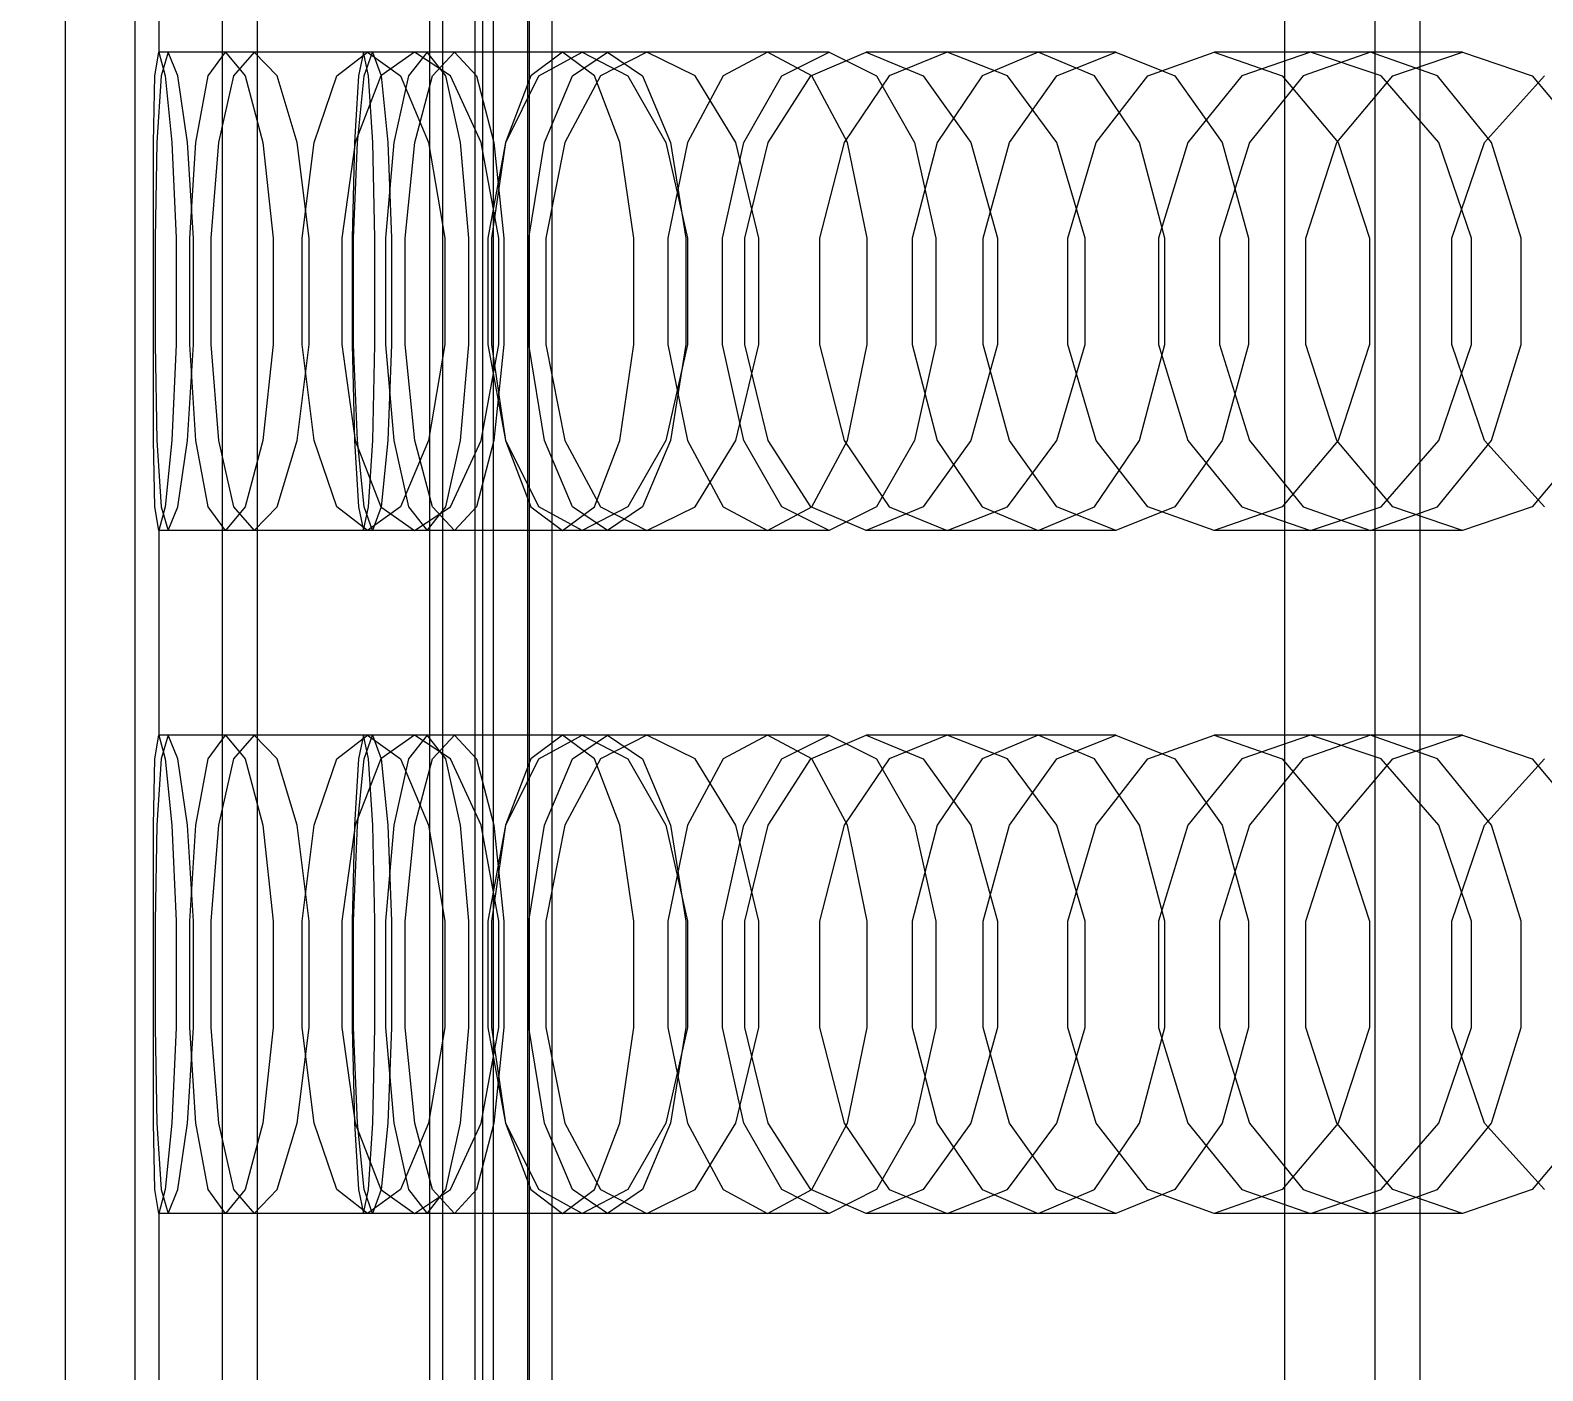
# Model space of a CAD drawing. Header units: millimetres. Extents: x -191664 to 191490, y -197311 to 10263.
# Drawn here: x 1171.9 to 1304.8, y -110214.8 to -110097.1 of the extents above; entities that cross this region are included whole.
import ezdxf

# ---------------------------------------------------------------- set-up
doc = ezdxf.new("R2010")
doc.units = ezdxf.units.MM
doc.layers.add('DET_briquetadora_superior', color=7, linetype='Continuous', lineweight=0)
doc.layers.add('R15_COTAS_TRANSPORTE_P', color=1, linetype='Continuous', lineweight=0)
doc.dimstyles.new('PLANTA_20', dxfattribs={"dimtxt": 50, "dimasz": 30, "dimexe": 30, "dimexo": 16, "dimgap": 20, "dimtad": 1, "dimtih": 1, "dimtoh": 1, "dimdec": 1, "dimzin": 0, "dimdsep": 46, "dimcen": 0.09, "dimadec": 0, "dimazin": 0, "dimtfac": 1, "dimtdec": 4, "dimtofl": 0, "dimtmove": 0, "dimatfit": 3, "dimfxl": 1, "dimtolj": 1, "dimtzin": 0, "dimarcsym": 0})

# ---------------------------------------------------------------- blocks, each defined once
blk = doc.blocks.new('*D131')
at = {"layer": 'Defpoints', "color": 0, "transparency": 16777216}
for p in [(1100, -183968.15), (1139.8, -184162.66), (1104.62, -184212), (1304.62, -184212), (1304.62, -184212)]:
    blk.add_point(p, dxfattribs=at)
at = {"layer": 'R15_COTAS_TRANSPORTE_P', "color": 0, "lineweight": -2, "transparency": 16777216}
blk.add_arc((1304.62, -184212), 172.05, 140.0034, 169.9966, dxfattribs=at)
at = {"layer": 'R15_COTAS_TRANSPORTE_P', "color": 0, "transparency": 16777216}
for points in [[(1169.28, -184097.88), (1176.35, -184104.95), (1194.03, -184080.2)], [(1140.17, -184182.55), (1130.2, -184181.68), (1132.57, -184212)]]:
    blk.add_solid(points, dxfattribs=at)
blk = doc.blocks.new('*D133')
at = {"layer": 'Defpoints', "color": 0, "transparency": 16777216}
for p in [(439.69, -194147.98), (217.89, -194406.09), (-500, -194490), (-500, -194490), (500, -194490)]:
    blk.add_point(p, dxfattribs=at)
at = {"layer": 'R15_COTAS_TRANSPORTE_P', "color": 0, "lineweight": -2, "transparency": 16777216}
blk.add_arc((-500, -194490), 722.77, 2.37834, 17.62166, dxfattribs=at)
at = {"layer": 'R15_COTAS_TRANSPORTE_P', "color": 0, "transparency": 16777216}
for points in [[(184.12, -194272.81), (193.59, -194269.58), (179.18, -194242.8)], [(227.15, -194459.9), (217.15, -194460.11), (222.77, -194490)]]:
    blk.add_solid(points, dxfattribs=at)

msp = doc.modelspace()

# ---------------------------------------------------------------- linework, layer by layer
at = {"layer": 'DET_briquetadora_superior', "color": 254, "true_color": 0xd5dbd6}
for p, q in [((1175, -110030), (1175, -110390)), ((1181.13, -110030), (1181.13, -110390)), ((1211.64, -110030), (1211.64, -110390)), ((1217.77, -110390), (1217.77, -110030))]:
    msp.add_line(p, q, dxfattribs=at)
at = {"layer": 'DET_briquetadora_superior', "color": 250, "true_color": 0x30373b}
for p, q in [((1188.79, -110030), (1188.79, -110390)), ((1208.13, -110030), (1208.13, -110390)), ((1215.79, -110390), (1215.79, -110030))]:
    msp.add_line(p, q, dxfattribs=at)
at = {"layer": 'DET_briquetadora_superior', "color": 252, "true_color": 0x77858c}
for p, q in [((1191.85, -110030), (1191.85, -110390)), ((1212.58, -110030), (1212.58, -110390)), ((1215.64, -110390), (1215.64, -110030))]:
    msp.add_line(p, q, dxfattribs=at)
at = {"layer": 'DET_briquetadora_superior', "color": 8, "true_color": 0x6f7d84}
for p, q in [((1207, -110030), (1207, -110390)), ((1211, -110390), (1211, -110030)), ((1290, -110030), (1290, -110390)), ((1294, -110390), (1294, -110030))]:
    msp.add_line(p, q, dxfattribs=at)
at = {"layer": 'DET_briquetadora_superior', "color": 9, "true_color": 0xb9c3c2}
for p, q in [((1282.1, -110390), (1282.1, -110030)), ((1183.22, -110081), (1183.22, -110099)), ((1182.88, -110101.08), (1183.22, -110099)), ((1201.2, -110099), (1183.22, -110099)), ((1183.22, -110099), (1183.78, -110101.08)), ((1184.06, -110099), (1183.42, -110101.08)), ((1202, -110099), (1184.06, -110099)), ((1184.91, -110101.08), (1184.06, -110099)), ((1187.56, -110101.08), (1189.09, -110099)), ((1206.8, -110099), (1189.09, -110099)), ((1189.09, -110099), (1190.82, -110101.08)), ((1191.59, -110099), (1189.77, -110101.08)), ((1209.18, -110099), (1191.59, -110099)), ((1193.62, -110101.08), (1191.59, -110099)), ((1198.87, -110101.08), (1201.55, -110099)), ((1201.2, -110099), (1200.75, -110101.08)), ((1201.65, -110101.08), (1201.2, -110099)), ((1201.26, -110101.08), (1202, -110099)), ((1218.69, -110099), (1201.55, -110099)), ((1201.55, -110099), (1204.44, -110101.08)), ((1202, -110099), (1202.75, -110101.08)), ((1205.68, -110099), (1202.71, -110101.08)), ((1206.8, -110099), (1205.16, -110101.08)), ((1222.63, -110099), (1205.68, -110099)), ((1208.85, -110101.08), (1205.68, -110099)), ((1208.43, -110101.08), (1206.8, -110099)), ((1207.26, -110101.08), (1209.18, -110099)), ((1209.18, -110099), (1211.11, -110101.08)), ((1218.69, -110099), (1215.9, -110101.08)), ((1216.61, -110101.08), (1220.41, -110099)), ((1221.48, -110101.08), (1218.69, -110099)), ((1219.56, -110101.08), (1222.63, -110099)), ((1236.68, -110099), (1220.41, -110099)), ((1220.41, -110099), (1224.4, -110101.08)), ((1226.09, -110099), (1222.02, -110101.08)), ((1222.63, -110099), (1225.7, -110101.08)), ((1242.1, -110099), (1226.09, -110099)), ((1230.34, -110101.08), (1226.09, -110099)), ((1236.68, -110099), (1232.79, -110101.08)), ((1240.58, -110101.08), (1236.68, -110099)), ((1237.94, -110101.08), (1242.1, -110099)), ((1240.49, -110101.08), (1245.33, -110099)), ((1242.1, -110099), (1246.26, -110101.08)), ((1260.46, -110099), (1245.33, -110099)), ((1245.33, -110099), (1250.36, -110101.08)), ((1252.47, -110099), (1247.37, -110101.08)), ((1267.27, -110099), (1252.47, -110099)), ((1257.74, -110101.08), (1252.47, -110099)), ((1260.46, -110099), (1255.52, -110101.08)), ((1265.4, -110101.08), (1260.46, -110099)), ((1262.08, -110101.08), (1267.27, -110099)), ((1267.27, -110099), (1272.45, -110101.08)), ((1270.08, -110101.08), (1275.9, -110099)), ((1289.62, -110099), (1275.9, -110099)), ((1275.9, -110099), (1281.87, -110101.08)), ((1284.36, -110099), (1278.32, -110101.08)), ((1289.62, -110099), (1283.73, -110101.08)), ((1297.7, -110099), (1284.36, -110099)), ((1290.56, -110101.08), (1284.36, -110099)), ((1295.52, -110101.08), (1289.62, -110099)), ((1291.58, -110101.08), (1297.7, -110099)), ((1297.7, -110099), (1303.82, -110101.08)), ((1182.76, -110106.91), (1182.88, -110101.08)), ((1183.42, -110101.08), (1183.06, -110106.91)), ((1183.78, -110101.08), (1184.37, -110106.91)), ((1185.75, -110106.91), (1184.91, -110101.08)), ((1186.49, -110106.91), (1187.56, -110101.08)), ((1189.77, -110101.08), (1188.46, -110106.91)), ((1190.82, -110101.08), (1192.36, -110106.91)), ((1195.39, -110106.91), (1193.62, -110101.08)), ((1196.86, -110106.91), (1198.87, -110101.08)), ((1200.75, -110101.08), (1200.4, -110106.91)), ((1202.71, -110101.08), (1200.47, -110106.91)), ((1200.66, -110106.91), (1201.26, -110101.08)), ((1202.01, -110106.91), (1201.65, -110101.08)), ((1202.75, -110101.08), (1203.34, -110106.91)), ((1205.16, -110101.08), (1203.86, -110106.91)), ((1204.44, -110101.08), (1206.9, -110106.91)), ((1205.72, -110106.91), (1207.26, -110101.08)), ((1209.73, -110106.91), (1208.43, -110101.08)), ((1211.53, -110106.91), (1208.85, -110101.08)), ((1211.11, -110101.08), (1212.65, -110106.91)), ((1215.9, -110101.08), (1213.67, -110106.91)), ((1213.7, -110106.91), (1216.61, -110101.08)), ((1217.1, -110106.91), (1219.56, -110101.08)), ((1222.02, -110101.08), (1218.89, -110106.91)), ((1223.71, -110106.91), (1221.48, -110101.08)), ((1224.4, -110101.08), (1227.74, -110106.91)), ((1225.7, -110101.08), (1228.16, -110106.91)), ((1232.79, -110101.08), (1229.66, -110106.91)), ((1233.89, -110106.91), (1230.34, -110101.08)), ((1234.6, -110106.91), (1237.94, -110101.08)), ((1236.73, -110106.91), (1240.49, -110101.08)), ((1243.7, -110106.91), (1240.58, -110101.08)), ((1247.37, -110101.08), (1243.4, -110106.91)), ((1246.26, -110101.08), (1249.6, -110106.91)), ((1250.36, -110101.08), (1254.52, -110106.91)), ((1255.52, -110101.08), (1251.57, -110106.91)), ((1262.09, -110106.91), (1257.74, -110101.08)), ((1257.92, -110106.91), (1262.08, -110101.08)), ((1269.36, -110106.91), (1265.4, -110101.08)), ((1265.54, -110106.91), (1270.08, -110101.08)), ((1272.45, -110101.08), (1276.61, -110106.91)), ((1278.32, -110101.08), (1273.59, -110106.91)), ((1283.73, -110101.08), (1279, -110106.91)), ((1281.87, -110101.08), (1286.78, -110106.91)), ((1286.67, -110106.91), (1291.58, -110101.08)), ((1295.64, -110106.91), (1290.56, -110101.08)), ((1300.25, -110106.91), (1295.52, -110101.08)), ((1299.65, -110106.91), (1304.9, -110101.08)), ((1303.82, -110101.08), (1308.73, -110106.91)), ((1182.75, -110115.33), (1182.76, -110106.91)), ((1183.06, -110106.91), (1182.92, -110115.33)), ((1184.37, -110106.91), (1184.76, -110115.33)), ((1186.27, -110115.33), (1185.75, -110106.91)), ((1185.95, -110115.33), (1186.49, -110106.91)), ((1188.46, -110106.91), (1187.79, -110115.33)), ((1192.36, -110106.91), (1193.28, -110115.33)), ((1196.44, -110115.33), (1195.39, -110106.91)), ((1195.8, -110115.33), (1196.86, -110106.91)), ((1200.47, -110106.91), (1199.29, -110115.33)), ((1200.4, -110106.91), (1200.2, -110115.33)), ((1200.33, -110115.33), (1200.66, -110106.91)), ((1202.21, -110115.33), (1202.01, -110106.91)), ((1203.86, -110106.91), (1203.13, -110115.33)), ((1203.34, -110106.91), (1203.67, -110115.33)), ((1204.86, -110115.33), (1205.72, -110106.91)), ((1206.9, -110106.91), (1208.33, -110115.33)), ((1210.46, -110115.33), (1209.73, -110106.91)), ((1213.08, -110115.33), (1211.53, -110106.91)), ((1212.14, -110115.33), (1213.7, -110106.91)), ((1213.67, -110106.91), (1212.43, -110115.33)), ((1212.65, -110106.91), (1213.51, -110115.33)), ((1215.73, -110115.33), (1217.1, -110106.91)), ((1218.89, -110106.91), (1217.21, -110115.33)), ((1224.95, -110115.33), (1223.71, -110106.91)), ((1227.74, -110106.91), (1229.65, -110115.33)), ((1229.66, -110106.91), (1227.93, -110115.33)), ((1228.16, -110106.91), (1229.52, -110115.33)), ((1232.74, -110115.33), (1234.6, -110106.91)), ((1235.92, -110115.33), (1233.89, -110106.91)), ((1234.69, -110115.33), (1236.73, -110106.91)), ((1243.4, -110106.91), (1241.25, -110115.33)), ((1245.44, -110115.33), (1243.7, -110106.91)), ((1251.57, -110106.91), (1249.37, -110115.33)), ((1249.6, -110106.91), (1251.45, -110115.33)), ((1254.52, -110106.91), (1256.88, -110115.33)), ((1255.61, -110115.33), (1257.92, -110106.91)), ((1264.56, -110115.33), (1262.09, -110106.91)), ((1263.06, -110115.33), (1265.54, -110106.91)), ((1271.56, -110115.33), (1269.36, -110106.91)), ((1273.59, -110106.91), (1271.01, -110115.33)), ((1279, -110106.91), (1276.38, -110115.33)), ((1276.61, -110106.91), (1278.92, -110115.33)), ((1283.95, -110115.33), (1286.67, -110106.91)), ((1286.78, -110106.91), (1289.55, -110115.33)), ((1298.51, -110115.33), (1295.64, -110106.91)), ((1296.77, -110115.33), (1299.65, -110106.91)), ((1302.87, -110115.33), (1300.25, -110106.91)), ((1182.75, -110124.67), (1182.75, -110115.33)), ((1182.92, -110115.33), (1182.92, -110124.67)), ((1184.76, -110115.33), (1184.76, -110124.67)), ((1185.95, -110124.67), (1185.95, -110115.33)), ((1186.27, -110124.67), (1186.27, -110115.33)), ((1187.79, -110115.33), (1187.79, -110124.67)), ((1193.28, -110115.33), (1193.28, -110124.67)), ((1195.8, -110124.67), (1195.8, -110115.33)), ((1196.44, -110124.67), (1196.44, -110115.33)), ((1199.29, -110115.33), (1199.29, -110124.67)), ((1200.2, -110115.33), (1200.2, -110124.67)), ((1200.33, -110124.67), (1200.33, -110115.33)), ((1202.21, -110124.67), (1202.21, -110115.33)), ((1203.13, -110115.33), (1203.13, -110124.67)), ((1203.67, -110115.33), (1203.67, -110124.67)), ((1204.86, -110124.67), (1204.86, -110115.33)), ((1208.33, -110115.33), (1208.33, -110124.67)), ((1210.46, -110124.67), (1210.46, -110115.33)), ((1212.14, -110124.67), (1212.14, -110115.33)), ((1212.43, -110115.33), (1212.43, -110124.67)), ((1213.08, -110124.67), (1213.08, -110115.33)), ((1213.51, -110115.33), (1213.51, -110124.67)), ((1215.73, -110124.67), (1215.73, -110115.33)), ((1217.21, -110115.33), (1217.21, -110124.67)), ((1224.95, -110124.67), (1224.95, -110115.33)), ((1227.93, -110115.33), (1227.93, -110124.67)), ((1229.52, -110115.33), (1229.52, -110124.67)), ((1229.65, -110115.33), (1229.65, -110124.67)), ((1232.74, -110124.67), (1232.74, -110115.33)), ((1234.69, -110124.67), (1234.69, -110115.33)), ((1235.92, -110124.67), (1235.92, -110115.33)), ((1241.25, -110115.33), (1241.25, -110124.67)), ((1245.44, -110124.67), (1245.44, -110115.33)), ((1249.37, -110115.33), (1249.37, -110124.67)), ((1251.45, -110115.33), (1251.45, -110124.67)), ((1255.61, -110124.67), (1255.61, -110115.33)), ((1256.88, -110115.33), (1256.88, -110124.67)), ((1263.06, -110124.67), (1263.06, -110115.33)), ((1264.56, -110124.67), (1264.56, -110115.33)), ((1271.01, -110115.33), (1271.01, -110124.67)), ((1271.56, -110124.67), (1271.56, -110115.33)), ((1276.38, -110115.33), (1276.38, -110124.67)), ((1278.92, -110115.33), (1278.92, -110124.67)), ((1283.95, -110124.67), (1283.95, -110115.33)), ((1289.55, -110115.33), (1289.55, -110124.67)), ((1296.77, -110124.67), (1296.77, -110115.33)), ((1298.51, -110124.67), (1298.51, -110115.33)), ((1302.87, -110124.67), (1302.87, -110115.33)), ((1182.76, -110133.09), (1182.75, -110124.67)), ((1182.92, -110124.67), (1183.06, -110133.09)), ((1184.76, -110124.67), (1184.37, -110133.09)), ((1185.75, -110133.09), (1186.27, -110124.67)), ((1186.49, -110133.09), (1185.95, -110124.67)), ((1187.79, -110124.67), (1188.46, -110133.09)), ((1193.28, -110124.67), (1192.36, -110133.09)), ((1195.39, -110133.09), (1196.44, -110124.67)), ((1196.86, -110133.09), (1195.8, -110124.67)), ((1199.29, -110124.67), (1200.47, -110133.09)), ((1200.2, -110124.67), (1200.4, -110133.09)), ((1200.66, -110133.09), (1200.33, -110124.67)), ((1202.01, -110133.09), (1202.21, -110124.67)), ((1203.13, -110124.67), (1203.86, -110133.09)), ((1203.67, -110124.67), (1203.34, -110133.09)), ((1205.72, -110133.09), (1204.86, -110124.67)), ((1208.33, -110124.67), (1206.9, -110133.09)), ((1209.73, -110133.09), (1210.46, -110124.67)), ((1211.53, -110133.09), (1213.08, -110124.67)), ((1213.7, -110133.09), (1212.14, -110124.67)), ((1212.43, -110124.67), (1213.67, -110133.09)), ((1213.51, -110124.67), (1212.65, -110133.09)), ((1217.1, -110133.09), (1215.73, -110124.67)), ((1217.21, -110124.67), (1218.89, -110133.09)), ((1223.71, -110133.09), (1224.95, -110124.67)), ((1229.65, -110124.67), (1227.74, -110133.09)), ((1227.93, -110124.67), (1229.66, -110133.09)), ((1229.52, -110124.67), (1228.16, -110133.09)), ((1234.6, -110133.09), (1232.74, -110124.67)), ((1233.89, -110133.09), (1235.92, -110124.67)), ((1236.73, -110133.09), (1234.69, -110124.67)), ((1241.25, -110124.67), (1243.4, -110133.09)), ((1243.7, -110133.09), (1245.44, -110124.67)), ((1249.37, -110124.67), (1251.57, -110133.09)), ((1251.45, -110124.67), (1249.6, -110133.09)), ((1256.88, -110124.67), (1254.52, -110133.09)), ((1257.92, -110133.09), (1255.61, -110124.67)), ((1262.09, -110133.09), (1264.56, -110124.67)), ((1265.54, -110133.09), (1263.06, -110124.67)), ((1269.36, -110133.09), (1271.56, -110124.67)), ((1271.01, -110124.67), (1273.59, -110133.09)), ((1276.38, -110124.67), (1279, -110133.09)), ((1278.92, -110124.67), (1276.61, -110133.09)), ((1286.67, -110133.09), (1283.95, -110124.67)), ((1289.55, -110124.67), (1286.78, -110133.09)), ((1295.64, -110133.09), (1298.51, -110124.67)), ((1299.65, -110133.09), (1296.77, -110124.67)), ((1300.25, -110133.09), (1302.87, -110124.67)), ((1182.88, -110138.92), (1182.76, -110133.09)), ((1183.06, -110133.09), (1183.42, -110138.92)), ((1184.37, -110133.09), (1183.78, -110138.92)), ((1184.91, -110138.92), (1185.75, -110133.09)), ((1187.56, -110138.92), (1186.49, -110133.09)), ((1188.46, -110133.09), (1189.77, -110138.92)), ((1192.36, -110133.09), (1190.82, -110138.92)), ((1193.62, -110138.92), (1195.39, -110133.09)), ((1198.87, -110138.92), (1196.86, -110133.09)), ((1200.4, -110133.09), (1200.75, -110138.92)), ((1200.47, -110133.09), (1202.71, -110138.92)), ((1201.26, -110138.92), (1200.66, -110133.09)), ((1201.65, -110138.92), (1202.01, -110133.09)), ((1203.34, -110133.09), (1202.75, -110138.92)), ((1203.86, -110133.09), (1205.16, -110138.92)), ((1206.9, -110133.09), (1204.44, -110138.92)), ((1207.26, -110138.92), (1205.72, -110133.09)), ((1208.43, -110138.92), (1209.73, -110133.09)), ((1208.85, -110138.92), (1211.53, -110133.09)), ((1212.65, -110133.09), (1211.11, -110138.92)), ((1213.67, -110133.09), (1215.9, -110138.92)), ((1216.61, -110138.92), (1213.7, -110133.09)), ((1219.56, -110138.92), (1217.1, -110133.09)), ((1218.89, -110133.09), (1222.02, -110138.92)), ((1221.48, -110138.92), (1223.71, -110133.09)), ((1227.74, -110133.09), (1224.4, -110138.92)), ((1228.16, -110133.09), (1225.7, -110138.92)), ((1229.66, -110133.09), (1232.79, -110138.92)), ((1230.34, -110138.92), (1233.89, -110133.09)), ((1237.94, -110138.92), (1234.6, -110133.09)), ((1240.49, -110138.92), (1236.73, -110133.09)), ((1240.58, -110138.92), (1243.7, -110133.09)), ((1243.4, -110133.09), (1247.37, -110138.92)), ((1249.6, -110133.09), (1246.26, -110138.92)), ((1254.52, -110133.09), (1250.36, -110138.92)), ((1251.57, -110133.09), (1255.52, -110138.92)), ((1257.74, -110138.92), (1262.09, -110133.09)), ((1262.08, -110138.92), (1257.92, -110133.09)), ((1265.4, -110138.92), (1269.36, -110133.09)), ((1270.08, -110138.92), (1265.54, -110133.09)), ((1276.61, -110133.09), (1272.45, -110138.92)), ((1273.59, -110133.09), (1278.32, -110138.92)), ((1279, -110133.09), (1283.73, -110138.92)), ((1286.78, -110133.09), (1281.87, -110138.92)), ((1291.58, -110138.92), (1286.67, -110133.09)), ((1290.56, -110138.92), (1295.64, -110133.09)), ((1295.52, -110138.92), (1300.25, -110133.09)), ((1304.9, -110138.92), (1299.65, -110133.09)), ((1308.73, -110133.09), (1303.82, -110138.92)), ((1183.22, -110141), (1182.88, -110138.92)), ((1183.78, -110138.92), (1183.22, -110141)), ((1183.42, -110138.92), (1184.06, -110141)), ((1184.06, -110141), (1184.91, -110138.92)), ((1189.09, -110141), (1187.56, -110138.92)), ((1190.82, -110138.92), (1189.09, -110141)), ((1189.77, -110138.92), (1191.59, -110141)), ((1191.59, -110141), (1193.62, -110138.92)), ((1201.55, -110141), (1198.87, -110138.92)), ((1200.75, -110138.92), (1201.2, -110141)), ((1201.2, -110141), (1201.65, -110138.92)), ((1202, -110141), (1201.26, -110138.92)), ((1204.44, -110138.92), (1201.55, -110141)), ((1202.75, -110138.92), (1202, -110141)), ((1202.71, -110138.92), (1205.68, -110141)), ((1205.16, -110138.92), (1206.8, -110141)), ((1205.68, -110141), (1208.85, -110138.92)), ((1206.8, -110141), (1208.43, -110138.92)), ((1209.18, -110141), (1207.26, -110138.92)), ((1211.11, -110138.92), (1209.18, -110141)), ((1215.9, -110138.92), (1218.69, -110141)), ((1220.41, -110141), (1216.61, -110138.92)), ((1218.69, -110141), (1221.48, -110138.92)), ((1222.63, -110141), (1219.56, -110138.92)), ((1224.4, -110138.92), (1220.41, -110141)), ((1222.02, -110138.92), (1226.09, -110141)), ((1225.7, -110138.92), (1222.63, -110141)), ((1226.09, -110141), (1230.34, -110138.92)), ((1232.79, -110138.92), (1236.68, -110141)), ((1236.68, -110141), (1240.58, -110138.92)), ((1242.1, -110141), (1237.94, -110138.92)), ((1245.33, -110141), (1240.49, -110138.92)), ((1246.26, -110138.92), (1242.1, -110141)), ((1250.36, -110138.92), (1245.33, -110141)), ((1247.37, -110138.92), (1252.47, -110141)), ((1252.47, -110141), (1257.74, -110138.92)), ((1255.52, -110138.92), (1260.46, -110141)), ((1260.46, -110141), (1265.4, -110138.92)), ((1267.27, -110141), (1262.08, -110138.92)), ((1272.45, -110138.92), (1267.27, -110141)), ((1275.9, -110141), (1270.08, -110138.92)), ((1281.87, -110138.92), (1275.9, -110141)), ((1278.32, -110138.92), (1284.36, -110141)), ((1283.73, -110138.92), (1289.62, -110141)), ((1284.36, -110141), (1290.56, -110138.92)), ((1289.62, -110141), (1295.52, -110138.92)), ((1297.7, -110141), (1291.58, -110138.92)), ((1303.82, -110138.92), (1297.7, -110141)), ((1201.2, -110141), (1183.22, -110141)), ((1183.22, -110141), (1183.22, -110159)), ((1202, -110141), (1184.06, -110141)), ((1206.8, -110141), (1189.09, -110141)), ((1209.18, -110141), (1191.59, -110141)), ((1218.69, -110141), (1201.55, -110141)), ((1222.63, -110141), (1205.68, -110141)), ((1236.68, -110141), (1220.41, -110141)), ((1242.1, -110141), (1226.09, -110141)), ((1260.46, -110141), (1245.33, -110141)), ((1267.27, -110141), (1252.47, -110141)), ((1289.62, -110141), (1275.9, -110141)), ((1297.7, -110141), (1284.36, -110141)), ((1182.88, -110161.08), (1183.22, -110159)), ((1201.2, -110159), (1183.22, -110159)), ((1183.22, -110159), (1183.78, -110161.08)), ((1184.06, -110159), (1183.42, -110161.08)), ((1202, -110159), (1184.06, -110159)), ((1184.91, -110161.08), (1184.06, -110159)), ((1187.56, -110161.08), (1189.09, -110159)), ((1206.8, -110159), (1189.09, -110159)), ((1189.09, -110159), (1190.82, -110161.08)), ((1191.59, -110159), (1189.77, -110161.08)), ((1209.18, -110159), (1191.59, -110159)), ((1193.62, -110161.08), (1191.59, -110159)), ((1198.87, -110161.08), (1201.55, -110159)), ((1201.2, -110159), (1200.75, -110161.08)), ((1201.65, -110161.08), (1201.2, -110159)), ((1201.26, -110161.08), (1202, -110159)), ((1218.69, -110159), (1201.55, -110159)), ((1201.55, -110159), (1204.44, -110161.08)), ((1202, -110159), (1202.75, -110161.08)), ((1205.68, -110159), (1202.71, -110161.08)), ((1206.8, -110159), (1205.16, -110161.08)), ((1222.63, -110159), (1205.68, -110159)), ((1208.85, -110161.08), (1205.68, -110159)), ((1208.43, -110161.08), (1206.8, -110159)), ((1207.26, -110161.08), (1209.18, -110159)), ((1209.18, -110159), (1211.11, -110161.08)), ((1218.69, -110159), (1215.9, -110161.08)), ((1216.61, -110161.08), (1220.41, -110159)), ((1221.48, -110161.08), (1218.69, -110159)), ((1219.56, -110161.08), (1222.63, -110159)), ((1236.68, -110159), (1220.41, -110159)), ((1220.41, -110159), (1224.4, -110161.08)), ((1226.09, -110159), (1222.02, -110161.08)), ((1222.63, -110159), (1225.7, -110161.08)), ((1242.1, -110159), (1226.09, -110159)), ((1230.34, -110161.08), (1226.09, -110159)), ((1236.68, -110159), (1232.79, -110161.08)), ((1240.58, -110161.08), (1236.68, -110159)), ((1237.94, -110161.08), (1242.1, -110159)), ((1240.49, -110161.08), (1245.33, -110159)), ((1242.1, -110159), (1246.26, -110161.08)), ((1260.46, -110159), (1245.33, -110159)), ((1245.33, -110159), (1250.36, -110161.08)), ((1252.47, -110159), (1247.37, -110161.08)), ((1267.27, -110159), (1252.47, -110159)), ((1257.74, -110161.08), (1252.47, -110159)), ((1260.46, -110159), (1255.52, -110161.08)), ((1265.4, -110161.08), (1260.46, -110159)), ((1262.08, -110161.08), (1267.27, -110159)), ((1267.27, -110159), (1272.45, -110161.08)), ((1270.08, -110161.08), (1275.9, -110159)), ((1289.62, -110159), (1275.9, -110159)), ((1275.9, -110159), (1281.87, -110161.08)), ((1284.36, -110159), (1278.32, -110161.08)), ((1289.62, -110159), (1283.73, -110161.08)), ((1297.7, -110159), (1284.36, -110159)), ((1290.56, -110161.08), (1284.36, -110159)), ((1295.52, -110161.08), (1289.62, -110159)), ((1291.58, -110161.08), (1297.7, -110159)), ((1297.7, -110159), (1303.82, -110161.08)), ((1182.76, -110166.91), (1182.88, -110161.08)), ((1183.42, -110161.08), (1183.06, -110166.91)), ((1183.78, -110161.08), (1184.37, -110166.91)), ((1185.75, -110166.91), (1184.91, -110161.08)), ((1186.49, -110166.91), (1187.56, -110161.08)), ((1189.77, -110161.08), (1188.46, -110166.91)), ((1190.82, -110161.08), (1192.36, -110166.91)), ((1195.39, -110166.91), (1193.62, -110161.08)), ((1196.86, -110166.91), (1198.87, -110161.08)), ((1200.75, -110161.08), (1200.4, -110166.91)), ((1202.71, -110161.08), (1200.47, -110166.91)), ((1200.66, -110166.91), (1201.26, -110161.08)), ((1202.01, -110166.91), (1201.65, -110161.08)), ((1202.75, -110161.08), (1203.34, -110166.91)), ((1205.16, -110161.08), (1203.86, -110166.91)), ((1204.44, -110161.08), (1206.9, -110166.91)), ((1205.72, -110166.91), (1207.26, -110161.08)), ((1209.73, -110166.91), (1208.43, -110161.08)), ((1211.53, -110166.91), (1208.85, -110161.08)), ((1211.11, -110161.08), (1212.65, -110166.91)), ((1215.9, -110161.08), (1213.67, -110166.91)), ((1213.7, -110166.91), (1216.61, -110161.08)), ((1217.1, -110166.91), (1219.56, -110161.08)), ((1222.02, -110161.08), (1218.89, -110166.91)), ((1223.71, -110166.91), (1221.48, -110161.08)), ((1224.4, -110161.08), (1227.74, -110166.91)), ((1225.7, -110161.08), (1228.16, -110166.91)), ((1232.79, -110161.08), (1229.66, -110166.91)), ((1233.89, -110166.91), (1230.34, -110161.08)), ((1234.6, -110166.91), (1237.94, -110161.08)), ((1236.73, -110166.91), (1240.49, -110161.08)), ((1243.7, -110166.91), (1240.58, -110161.08)), ((1247.37, -110161.08), (1243.4, -110166.91)), ((1246.26, -110161.08), (1249.6, -110166.91)), ((1250.36, -110161.08), (1254.52, -110166.91)), ((1255.52, -110161.08), (1251.57, -110166.91)), ((1262.09, -110166.91), (1257.74, -110161.08)), ((1257.92, -110166.91), (1262.08, -110161.08)), ((1269.36, -110166.91), (1265.4, -110161.08)), ((1265.54, -110166.91), (1270.08, -110161.08)), ((1272.45, -110161.08), (1276.61, -110166.91)), ((1278.32, -110161.08), (1273.59, -110166.91)), ((1283.73, -110161.08), (1279, -110166.91)), ((1281.87, -110161.08), (1286.78, -110166.91)), ((1286.67, -110166.91), (1291.58, -110161.08)), ((1295.64, -110166.91), (1290.56, -110161.08)), ((1300.25, -110166.91), (1295.52, -110161.08)), ((1299.65, -110166.91), (1304.9, -110161.08)), ((1303.82, -110161.08), (1308.73, -110166.91)), ((1182.75, -110175.33), (1182.76, -110166.91)), ((1183.06, -110166.91), (1182.92, -110175.33)), ((1184.37, -110166.91), (1184.76, -110175.33)), ((1186.27, -110175.33), (1185.75, -110166.91)), ((1185.95, -110175.33), (1186.49, -110166.91)), ((1188.46, -110166.91), (1187.79, -110175.33)), ((1192.36, -110166.91), (1193.28, -110175.33)), ((1196.44, -110175.33), (1195.39, -110166.91)), ((1195.8, -110175.33), (1196.86, -110166.91)), ((1200.47, -110166.91), (1199.29, -110175.33)), ((1200.4, -110166.91), (1200.2, -110175.33)), ((1200.33, -110175.33), (1200.66, -110166.91)), ((1202.21, -110175.33), (1202.01, -110166.91)), ((1203.86, -110166.91), (1203.13, -110175.33)), ((1203.34, -110166.91), (1203.67, -110175.33)), ((1204.86, -110175.33), (1205.72, -110166.91)), ((1206.9, -110166.91), (1208.33, -110175.33)), ((1210.46, -110175.33), (1209.73, -110166.91)), ((1213.08, -110175.33), (1211.53, -110166.91)), ((1212.14, -110175.33), (1213.7, -110166.91)), ((1213.67, -110166.91), (1212.43, -110175.33)), ((1212.65, -110166.91), (1213.51, -110175.33)), ((1215.73, -110175.33), (1217.1, -110166.91)), ((1218.89, -110166.91), (1217.21, -110175.33)), ((1224.95, -110175.33), (1223.71, -110166.91)), ((1227.74, -110166.91), (1229.65, -110175.33)), ((1229.66, -110166.91), (1227.93, -110175.33)), ((1228.16, -110166.91), (1229.52, -110175.33)), ((1232.74, -110175.33), (1234.6, -110166.91)), ((1235.92, -110175.33), (1233.89, -110166.91)), ((1234.69, -110175.33), (1236.73, -110166.91)), ((1243.4, -110166.91), (1241.25, -110175.33)), ((1245.44, -110175.33), (1243.7, -110166.91)), ((1251.57, -110166.91), (1249.37, -110175.33)), ((1249.6, -110166.91), (1251.45, -110175.33)), ((1254.52, -110166.91), (1256.88, -110175.33)), ((1255.61, -110175.33), (1257.92, -110166.91)), ((1264.56, -110175.33), (1262.09, -110166.91)), ((1263.06, -110175.33), (1265.54, -110166.91)), ((1271.56, -110175.33), (1269.36, -110166.91)), ((1273.59, -110166.91), (1271.01, -110175.33)), ((1279, -110166.91), (1276.38, -110175.33)), ((1276.61, -110166.91), (1278.92, -110175.33)), ((1283.95, -110175.33), (1286.67, -110166.91)), ((1286.78, -110166.91), (1289.55, -110175.33)), ((1298.51, -110175.33), (1295.64, -110166.91)), ((1296.77, -110175.33), (1299.65, -110166.91)), ((1302.87, -110175.33), (1300.25, -110166.91)), ((1182.75, -110184.67), (1182.75, -110175.33)), ((1182.92, -110175.33), (1182.92, -110184.67)), ((1184.76, -110175.33), (1184.76, -110184.67)), ((1185.95, -110184.67), (1185.95, -110175.33)), ((1186.27, -110184.67), (1186.27, -110175.33)), ((1187.79, -110175.33), (1187.79, -110184.67)), ((1193.28, -110175.33), (1193.28, -110184.67)), ((1195.8, -110184.67), (1195.8, -110175.33)), ((1196.44, -110184.67), (1196.44, -110175.33)), ((1199.29, -110175.33), (1199.29, -110184.67)), ((1200.2, -110175.33), (1200.2, -110184.67)), ((1200.33, -110184.67), (1200.33, -110175.33)), ((1202.21, -110184.67), (1202.21, -110175.33)), ((1203.13, -110175.33), (1203.13, -110184.67)), ((1203.67, -110175.33), (1203.67, -110184.67)), ((1204.86, -110184.67), (1204.86, -110175.33)), ((1208.33, -110175.33), (1208.33, -110184.67)), ((1210.46, -110184.67), (1210.46, -110175.33)), ((1212.14, -110184.67), (1212.14, -110175.33)), ((1212.43, -110175.33), (1212.43, -110184.67)), ((1213.08, -110184.67), (1213.08, -110175.33)), ((1213.51, -110175.33), (1213.51, -110184.67)), ((1215.73, -110184.67), (1215.73, -110175.33)), ((1217.21, -110175.33), (1217.21, -110184.67)), ((1224.95, -110184.67), (1224.95, -110175.33)), ((1227.93, -110175.33), (1227.93, -110184.67)), ((1229.52, -110175.33), (1229.52, -110184.67)), ((1229.65, -110175.33), (1229.65, -110184.67)), ((1232.74, -110184.67), (1232.74, -110175.33)), ((1234.69, -110184.67), (1234.69, -110175.33)), ((1235.92, -110184.67), (1235.92, -110175.33)), ((1241.25, -110175.33), (1241.25, -110184.67)), ((1245.44, -110184.67), (1245.44, -110175.33)), ((1249.37, -110175.33), (1249.37, -110184.67)), ((1251.45, -110175.33), (1251.45, -110184.67)), ((1255.61, -110184.67), (1255.61, -110175.33)), ((1256.88, -110175.33), (1256.88, -110184.67)), ((1263.06, -110184.67), (1263.06, -110175.33)), ((1264.56, -110184.67), (1264.56, -110175.33)), ((1271.01, -110175.33), (1271.01, -110184.67)), ((1271.56, -110184.67), (1271.56, -110175.33)), ((1276.38, -110175.33), (1276.38, -110184.67)), ((1278.92, -110175.33), (1278.92, -110184.67)), ((1283.95, -110184.67), (1283.95, -110175.33)), ((1289.55, -110175.33), (1289.55, -110184.67)), ((1296.77, -110184.67), (1296.77, -110175.33)), ((1298.51, -110184.67), (1298.51, -110175.33)), ((1302.87, -110184.67), (1302.87, -110175.33)), ((1182.76, -110193.09), (1182.75, -110184.67)), ((1182.92, -110184.67), (1183.06, -110193.09)), ((1184.76, -110184.67), (1184.37, -110193.09)), ((1185.75, -110193.09), (1186.27, -110184.67)), ((1186.49, -110193.09), (1185.95, -110184.67)), ((1187.79, -110184.67), (1188.46, -110193.09)), ((1193.28, -110184.67), (1192.36, -110193.09)), ((1195.39, -110193.09), (1196.44, -110184.67)), ((1196.86, -110193.09), (1195.8, -110184.67)), ((1199.29, -110184.67), (1200.47, -110193.09)), ((1200.2, -110184.67), (1200.4, -110193.09)), ((1200.66, -110193.09), (1200.33, -110184.67)), ((1202.01, -110193.09), (1202.21, -110184.67)), ((1203.13, -110184.67), (1203.86, -110193.09)), ((1203.67, -110184.67), (1203.34, -110193.09)), ((1205.72, -110193.09), (1204.86, -110184.67)), ((1208.33, -110184.67), (1206.9, -110193.09)), ((1209.73, -110193.09), (1210.46, -110184.67)), ((1211.53, -110193.09), (1213.08, -110184.67)), ((1213.7, -110193.09), (1212.14, -110184.67)), ((1212.43, -110184.67), (1213.67, -110193.09)), ((1213.51, -110184.67), (1212.65, -110193.09)), ((1217.1, -110193.09), (1215.73, -110184.67)), ((1217.21, -110184.67), (1218.89, -110193.09)), ((1223.71, -110193.09), (1224.95, -110184.67)), ((1229.65, -110184.67), (1227.74, -110193.09)), ((1227.93, -110184.67), (1229.66, -110193.09)), ((1229.52, -110184.67), (1228.16, -110193.09)), ((1234.6, -110193.09), (1232.74, -110184.67)), ((1233.89, -110193.09), (1235.92, -110184.67)), ((1236.73, -110193.09), (1234.69, -110184.67)), ((1241.25, -110184.67), (1243.4, -110193.09)), ((1243.7, -110193.09), (1245.44, -110184.67)), ((1249.37, -110184.67), (1251.57, -110193.09)), ((1251.45, -110184.67), (1249.6, -110193.09)), ((1256.88, -110184.67), (1254.52, -110193.09)), ((1257.92, -110193.09), (1255.61, -110184.67)), ((1262.09, -110193.09), (1264.56, -110184.67)), ((1265.54, -110193.09), (1263.06, -110184.67)), ((1269.36, -110193.09), (1271.56, -110184.67)), ((1271.01, -110184.67), (1273.59, -110193.09)), ((1276.38, -110184.67), (1279, -110193.09)), ((1278.92, -110184.67), (1276.61, -110193.09)), ((1286.67, -110193.09), (1283.95, -110184.67)), ((1289.55, -110184.67), (1286.78, -110193.09)), ((1295.64, -110193.09), (1298.51, -110184.67)), ((1299.65, -110193.09), (1296.77, -110184.67)), ((1300.25, -110193.09), (1302.87, -110184.67)), ((1182.88, -110198.92), (1182.76, -110193.09)), ((1183.06, -110193.09), (1183.42, -110198.92)), ((1184.37, -110193.09), (1183.78, -110198.92)), ((1184.91, -110198.92), (1185.75, -110193.09)), ((1187.56, -110198.92), (1186.49, -110193.09)), ((1188.46, -110193.09), (1189.77, -110198.92)), ((1192.36, -110193.09), (1190.82, -110198.92)), ((1193.62, -110198.92), (1195.39, -110193.09)), ((1198.87, -110198.92), (1196.86, -110193.09)), ((1200.4, -110193.09), (1200.75, -110198.92)), ((1200.47, -110193.09), (1202.71, -110198.92)), ((1201.26, -110198.92), (1200.66, -110193.09)), ((1201.65, -110198.92), (1202.01, -110193.09)), ((1203.34, -110193.09), (1202.75, -110198.92)), ((1203.86, -110193.09), (1205.16, -110198.92)), ((1206.9, -110193.09), (1204.44, -110198.92)), ((1207.26, -110198.92), (1205.72, -110193.09)), ((1208.43, -110198.92), (1209.73, -110193.09)), ((1208.85, -110198.92), (1211.53, -110193.09)), ((1212.65, -110193.09), (1211.11, -110198.92)), ((1213.67, -110193.09), (1215.9, -110198.92)), ((1216.61, -110198.92), (1213.7, -110193.09)), ((1219.56, -110198.92), (1217.1, -110193.09)), ((1218.89, -110193.09), (1222.02, -110198.92)), ((1221.48, -110198.92), (1223.71, -110193.09)), ((1227.74, -110193.09), (1224.4, -110198.92)), ((1228.16, -110193.09), (1225.7, -110198.92)), ((1229.66, -110193.09), (1232.79, -110198.92)), ((1230.34, -110198.92), (1233.89, -110193.09)), ((1237.94, -110198.92), (1234.6, -110193.09)), ((1240.49, -110198.92), (1236.73, -110193.09)), ((1240.58, -110198.92), (1243.7, -110193.09)), ((1243.4, -110193.09), (1247.37, -110198.92)), ((1249.6, -110193.09), (1246.26, -110198.92)), ((1254.52, -110193.09), (1250.36, -110198.92)), ((1251.57, -110193.09), (1255.52, -110198.92)), ((1257.74, -110198.92), (1262.09, -110193.09)), ((1262.08, -110198.92), (1257.92, -110193.09)), ((1265.4, -110198.92), (1269.36, -110193.09)), ((1270.08, -110198.92), (1265.54, -110193.09)), ((1276.61, -110193.09), (1272.45, -110198.92)), ((1273.59, -110193.09), (1278.32, -110198.92)), ((1279, -110193.09), (1283.73, -110198.92)), ((1286.78, -110193.09), (1281.87, -110198.92)), ((1291.58, -110198.92), (1286.67, -110193.09)), ((1290.56, -110198.92), (1295.64, -110193.09)), ((1295.52, -110198.92), (1300.25, -110193.09)), ((1304.9, -110198.92), (1299.65, -110193.09)), ((1308.73, -110193.09), (1303.82, -110198.92)), ((1183.22, -110201), (1182.88, -110198.92)), ((1183.78, -110198.92), (1183.22, -110201)), ((1183.42, -110198.92), (1184.06, -110201)), ((1184.06, -110201), (1184.91, -110198.92)), ((1189.09, -110201), (1187.56, -110198.92)), ((1190.82, -110198.92), (1189.09, -110201)), ((1189.77, -110198.92), (1191.59, -110201)), ((1191.59, -110201), (1193.62, -110198.92)), ((1201.55, -110201), (1198.87, -110198.92)), ((1200.75, -110198.92), (1201.2, -110201)), ((1201.2, -110201), (1201.65, -110198.92)), ((1202, -110201), (1201.26, -110198.92)), ((1204.44, -110198.92), (1201.55, -110201)), ((1202.75, -110198.92), (1202, -110201)), ((1202.71, -110198.92), (1205.68, -110201)), ((1205.16, -110198.92), (1206.8, -110201)), ((1205.68, -110201), (1208.85, -110198.92)), ((1206.8, -110201), (1208.43, -110198.92)), ((1209.18, -110201), (1207.26, -110198.92)), ((1211.11, -110198.92), (1209.18, -110201)), ((1215.9, -110198.92), (1218.69, -110201)), ((1220.41, -110201), (1216.61, -110198.92)), ((1218.69, -110201), (1221.48, -110198.92)), ((1222.63, -110201), (1219.56, -110198.92)), ((1224.4, -110198.92), (1220.41, -110201)), ((1222.02, -110198.92), (1226.09, -110201)), ((1225.7, -110198.92), (1222.63, -110201)), ((1226.09, -110201), (1230.34, -110198.92)), ((1232.79, -110198.92), (1236.68, -110201)), ((1236.68, -110201), (1240.58, -110198.92)), ((1242.1, -110201), (1237.94, -110198.92)), ((1245.33, -110201), (1240.49, -110198.92)), ((1246.26, -110198.92), (1242.1, -110201)), ((1250.36, -110198.92), (1245.33, -110201)), ((1247.37, -110198.92), (1252.47, -110201)), ((1252.47, -110201), (1257.74, -110198.92)), ((1255.52, -110198.92), (1260.46, -110201)), ((1260.46, -110201), (1265.4, -110198.92)), ((1267.27, -110201), (1262.08, -110198.92)), ((1272.45, -110198.92), (1267.27, -110201)), ((1275.9, -110201), (1270.08, -110198.92)), ((1281.87, -110198.92), (1275.9, -110201)), ((1278.32, -110198.92), (1284.36, -110201)), ((1283.73, -110198.92), (1289.62, -110201)), ((1284.36, -110201), (1290.56, -110198.92)), ((1289.62, -110201), (1295.52, -110198.92)), ((1297.7, -110201), (1291.58, -110198.92)), ((1303.82, -110198.92), (1297.7, -110201)), ((1201.2, -110201), (1183.22, -110201)), ((1183.22, -110201), (1183.22, -110219)), ((1202, -110201), (1184.06, -110201)), ((1206.8, -110201), (1189.09, -110201)), ((1209.18, -110201), (1191.59, -110201)), ((1218.69, -110201), (1201.55, -110201)), ((1222.63, -110201), (1205.68, -110201)), ((1236.68, -110201), (1220.41, -110201)), ((1242.1, -110201), (1226.09, -110201)), ((1260.46, -110201), (1245.33, -110201)), ((1267.27, -110201), (1252.47, -110201)), ((1289.62, -110201), (1275.9, -110201)), ((1297.7, -110201), (1284.36, -110201))]:
    msp.add_line(p, q, dxfattribs=at)

# ---------------------------------------------------------------- dimensions: what is measured, and where the dimension line sits
at = {"layer": 'R15_COTAS_TRANSPORTE_P'}
for base, line1, line2, picture, middle in [((217.89, -194406.09), ((-500, -194490), (500, -194490)), ((-500, -194490), (439.69, -194147.98)), '*D133', (191490.46, -33543.69)), ((1139.8, -184162.66), ((1304.62, -184212), (1104.62, -184212)), ((1304.62, -184212), (1100, -183968.15)), '*D131', (-166426.35, -78863.51))]:
    dim = msp.add_angular_dim_2l(base=base, line1=line1, line2=line2, dimstyle='PLANTA_20', dxfattribs=at)
    dim.commit()
    dim.dimension.update_dxf_attribs({"geometry": picture, "text_midpoint": middle})

doc.saveas('drawing.dxf')
